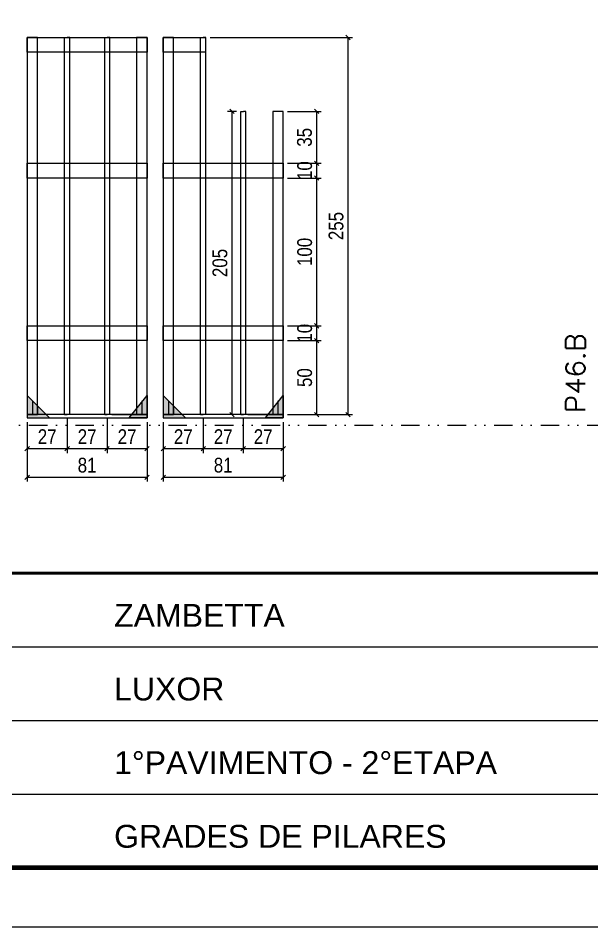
# Model space of a CAD drawing. Extents: x 14400 to 20667, y -21631 to 6985.
# Drawn here: x 15047 to 15435, y 3638 to 4252 of the extents above; entities that cross this region are included whole.
import ezdxf

# ---------------------------------------------------------------- set-up
doc = ezdxf.new("R2010")
doc.units = 0
for name, pattern in [('CONTINUO', [0]), ('DASHED', [0.75, 0.5, -0.25]), ('DIVIDE2', [0.625, 0.25, -0.125, 0, -0.125, 0, -0.125]), ('HIDDEN', [0.375, 0.25, -0.125])]:
    doc.linetypes.add(name, pattern=pattern)
for name, color, linetype in [('COTA', 241, 'Continuous'), ('Nível', 160, 'Continuous'), ('SARR_2.2x10', 60, 'Continuous'), ('SARR_3.5x7', 81, 'Continuous'), ('SARR_7x7', 40, 'Continuous')]:
    doc.layers.add(name, color=color, linetype=linetype)
for name, color, linetype, lineweight in [('Folhas', 255, 'Continuous', 9), ('Madeira', 126, 'Continuous', 18), ('Sarr 2.2x7', 40, 'Continuous', 9), ('SARRAFO DE PRESSAO', 251, 'DASHED', 9), ('Texto Seção', 7, 'Continuous', 15)]:
    doc.layers.add(name, color=color, linetype=linetype, lineweight=lineweight)
doc.styles.add('ARIAL', font='arial.ttf')
doc.styles.add('COTA TECNICA', font='techl___.ttf', dxfattribs={"height": 10})
doc.styles.add('REGUA-120', font='ROMANS.shx', dxfattribs={"height": 15})
doc.dimstyles.new('PAINEL', dxfattribs={"dimtxt": 10, "dimasz": 3, "dimexe": 3, "dimexo": 3, "dimgap": 3, "dimtad": 1, "dimdec": 1, "dimzin": 12, "dimdsep": 46, "dimtxsty": 'COTA TECNICA', "dimblk1": 'OBLIQUE', "dimblk2": 'OBLIQUE', "dimsah": 1, "dimcen": 0.9, "dimclrd": 4, "dimclre": 4, "dimclrt": 240, "dimadec": 1, "dimazin": 3, "dimtfac": 1, "dimtdec": 1, "dimtmove": 0, "dimatfit": 3, "dimfxl": 1, "dimtolj": 1, "dimtzin": 12, "dimarcsym": 0})

# ---------------------------------------------------------------- blocks, each defined once
blk = doc.blocks.new('9999999999')
at = {"color": 30, "linetype": 'CONTINUO'}
for p, q in [((98564.56, 34379.64), (99583.98, 34379.64)), ((98564.56, 34329.83), (99487.98, 34329.83)), ((98564.56, 34280.02), (99487.98, 34280.02))]:
    blk.add_line(p, q, dxfattribs=at)
at = {"color": 30, "linetype": 'CONTINUO', "const_width": 2}
blk.add_lwpolyline([(99583.98, 34230.21), (99583.98, 34414.45, 0.414214), (99568.98, 34429.45), (98228.98, 34429.45, 0.414214), (98213.98, 34414.45), (98213.98, 34245.21, 0.414214), (98228.98, 34230.21), (99583.98, 34230.21)], format="xyb", dxfattribs=at)
at = {"layer": 'Folhas'}
blk.add_lwpolyline([(98138.98, 34190.21), (99623.98, 34190.21), (99623.98, 35240.21), (98138.98, 35240.21)], close=True, dxfattribs=at)
at = {"layer": 'Folhas', "color": 30, "const_width": 3}
blk.add_lwpolyline([(98213.98, 34230.21), (99583.98, 34230.21), (99583.98, 35200.21), (98213.98, 35200.21)], close=True, dxfattribs=at)
at = {"color": 7, "linetype": 'Continuous', "ltscale": 5, "style": 'ARIAL'}
for s, height, p in [('ZAMBETTA', 15.483, (98837.68, 34393.13)), ('LUXOR', 15.483, (98837.68, 34343.32)), ('1°PAVIMENTO - 2°ETAPA', 15.4829, (98837.68, 34293.51)), ('GRADES DE PILARES', 15.4829, (98837.68, 34243.7))]:
    blk.add_text(s, height=height, dxfattribs=at).set_placement(p)
blk = doc.blocks.new('_Oblique')
at = {"color": 0, "linetype": 'ByBlock', "lineweight": -2}
blk.add_line((-0.5, -0.5), (0.5, 0.5), dxfattribs=at)
blk = doc.blocks.new('*D779')
at = {"layer": 'COTA', "color": 4, "lineweight": -2, "transparency": 16777216}
for p, q in [((15145.42, 3978.86), (15145.42, 3958.04)), ((15172.42, 3981.06), (15172.42, 3958.04)), ((15145.42, 3961.04), (15172.42, 3961.04))]:
    blk.add_line(p, q, dxfattribs=at)
at = {"layer": 'Defpoints', "color": 0, "transparency": 16777216}
for p in [(15172.42, 3984.06), (15145.42, 3981.86), (15172.42, 3961.04)]:
    blk.add_point(p, dxfattribs=at)
at = {"layer": 'COTA', "color": 4, "lineweight": -2, "transparency": 16777216, "xscale": 3, "yscale": 3, "zscale": 3, "rotation": 180}
blk.add_blockref('_Oblique', (15145.42, 3961.04), dxfattribs=at)
at = {"layer": 'COTA', "color": 4, "lineweight": -2, "transparency": 16777216, "xscale": 3, "yscale": 3, "zscale": 3}
blk.add_blockref('_Oblique', (15172.42, 3961.04), dxfattribs=at)
at = {"layer": 'COTA', "color": 240, "transparency": 16777216, "insert": (15158.92, 3969.11), "char_height": 10, "attachment_point": 5, "style": 'COTA TECNICA'}
blk.add_mtext('\\A1;27', dxfattribs=at)
blk = doc.blocks.new('*D780')
at = {"layer": 'COTA', "color": 4, "lineweight": -2, "transparency": 16777216}
for p, q in [((15172.42, 3981.06), (15172.42, 3958.04)), ((15199.42, 3981.06), (15199.42, 3958.04)), ((15172.42, 3961.04), (15199.42, 3961.04))]:
    blk.add_line(p, q, dxfattribs=at)
at = {"layer": 'Defpoints', "color": 0, "transparency": 16777216}
for p in [(15172.42, 3984.06), (15199.42, 3984.06), (15199.42, 3961.04)]:
    blk.add_point(p, dxfattribs=at)
at = {"layer": 'COTA', "color": 4, "lineweight": -2, "transparency": 16777216, "xscale": 3, "yscale": 3, "zscale": 3, "rotation": 180}
blk.add_blockref('_Oblique', (15172.42, 3961.04), dxfattribs=at)
at = {"layer": 'COTA', "color": 4, "lineweight": -2, "transparency": 16777216, "xscale": 3, "yscale": 3, "zscale": 3}
blk.add_blockref('_Oblique', (15199.42, 3961.04), dxfattribs=at)
at = {"layer": 'COTA', "color": 240, "transparency": 16777216, "insert": (15185.92, 3969.11), "char_height": 10, "attachment_point": 5, "style": 'COTA TECNICA'}
blk.add_mtext('\\A1;27', dxfattribs=at)
blk = doc.blocks.new('*D781')
at = {"layer": 'COTA', "color": 4, "lineweight": -2, "transparency": 16777216}
for p, q in [((15199.42, 3981.06), (15199.42, 3958.04)), ((15226.42, 3978.86), (15226.42, 3958.04)), ((15199.42, 3961.04), (15226.42, 3961.04))]:
    blk.add_line(p, q, dxfattribs=at)
at = {"layer": 'Defpoints', "color": 0, "transparency": 16777216}
for p in [(15199.42, 3984.06), (15226.42, 3981.86), (15226.42, 3961.04)]:
    blk.add_point(p, dxfattribs=at)
at = {"layer": 'COTA', "color": 4, "lineweight": -2, "transparency": 16777216, "xscale": 3, "yscale": 3, "zscale": 3, "rotation": 180}
blk.add_blockref('_Oblique', (15199.42, 3961.04), dxfattribs=at)
at = {"layer": 'COTA', "color": 4, "lineweight": -2, "transparency": 16777216, "xscale": 3, "yscale": 3, "zscale": 3}
blk.add_blockref('_Oblique', (15226.42, 3961.04), dxfattribs=at)
at = {"layer": 'COTA', "color": 240, "transparency": 16777216, "insert": (15212.92, 3969.11), "char_height": 10, "attachment_point": 5, "style": 'COTA TECNICA'}
blk.add_mtext('\\A1;27', dxfattribs=at)
blk = doc.blocks.new('*D782')
at = {"layer": 'COTA', "color": 4, "lineweight": -2, "transparency": 16777216}
for p, q in [((15145.42, 3978.86), (15145.42, 3938.68)), ((15226.42, 3978.86), (15226.42, 3938.68)), ((15145.42, 3941.68), (15226.42, 3941.68))]:
    blk.add_line(p, q, dxfattribs=at)
at = {"layer": 'Defpoints', "color": 0, "transparency": 16777216}
for p in [(15145.42, 3981.86), (15226.42, 3981.86), (15226.42, 3941.68)]:
    blk.add_point(p, dxfattribs=at)
at = {"layer": 'COTA', "color": 4, "lineweight": -2, "transparency": 16777216, "xscale": 3, "yscale": 3, "zscale": 3, "rotation": 180}
blk.add_blockref('_Oblique', (15145.42, 3941.68), dxfattribs=at)
at = {"layer": 'COTA', "color": 4, "lineweight": -2, "transparency": 16777216, "xscale": 3, "yscale": 3, "zscale": 3}
blk.add_blockref('_Oblique', (15226.42, 3941.68), dxfattribs=at)
at = {"layer": 'COTA', "color": 240, "transparency": 16777216, "insert": (15185.92, 3949.78), "char_height": 10, "attachment_point": 5, "style": 'COTA TECNICA'}
blk.add_mtext('\\A1;81', dxfattribs=at)
blk = doc.blocks.new('*D783')
at = {"layer": 'COTA', "color": 4, "lineweight": -2, "transparency": 16777216}
for p, q in [((15229.42, 4034.06), (15252.12, 4034.06)), ((15249.12, 3984.06), (15249.12, 4034.06)), ((15229.42, 3984.06), (15252.12, 3984.06))]:
    blk.add_line(p, q, dxfattribs=at)
at = {"layer": 'Defpoints', "color": 0, "transparency": 16777216}
for p in [(15226.42, 4034.06), (15249.12, 4034.06), (15226.42, 3984.06)]:
    blk.add_point(p, dxfattribs=at)
at = {"layer": 'COTA', "color": 4, "lineweight": -2, "transparency": 16777216, "xscale": 3, "yscale": 3, "zscale": 3}
for p, rotation in [((15249.12, 4034.06), 90), ((15249.12, 3984.06), 270)]:
    blk.add_blockref('_Oblique', p, dxfattribs=dict(at, rotation=rotation))
at = {"layer": 'COTA', "color": 240, "transparency": 16777216, "insert": (15241.01, 4009.06), "char_height": 10, "attachment_point": 5, "rotation": 90, "style": 'COTA TECNICA'}
blk.add_mtext('\\A1;50', dxfattribs=at)
blk = doc.blocks.new('*D784')
at = {"layer": 'COTA', "color": 4, "lineweight": -2, "transparency": 16777216}
for p, q in [((15229.42, 4044.06), (15252.12, 4044.06)), ((15249.12, 4034.06), (15249.12, 4044.06)), ((15229.42, 4034.06), (15252.12, 4034.06))]:
    blk.add_line(p, q, dxfattribs=at)
at = {"layer": 'Defpoints', "color": 0, "transparency": 16777216}
for p in [(15226.42, 4044.06), (15249.12, 4044.06), (15226.42, 4034.06)]:
    blk.add_point(p, dxfattribs=at)
at = {"layer": 'COTA', "color": 4, "lineweight": -2, "transparency": 16777216, "xscale": 3, "yscale": 3, "zscale": 3}
for p, rotation in [((15249.12, 4044.06), 90), ((15249.12, 4034.06), 270)]:
    blk.add_blockref('_Oblique', p, dxfattribs=dict(at, rotation=rotation))
at = {"layer": 'COTA', "color": 240, "transparency": 16777216, "insert": (15241.02, 4039.06), "char_height": 10, "attachment_point": 5, "rotation": 90, "style": 'COTA TECNICA'}
blk.add_mtext('\\A1;10', dxfattribs=at)
blk = doc.blocks.new('*D785')
at = {"layer": 'COTA', "color": 4, "lineweight": -2, "transparency": 16777216}
for p, q in [((15229.42, 4144.06), (15252.12, 4144.06)), ((15249.12, 4044.06), (15249.12, 4144.06)), ((15229.42, 4044.06), (15252.12, 4044.06))]:
    blk.add_line(p, q, dxfattribs=at)
at = {"layer": 'Defpoints', "color": 0, "transparency": 16777216}
for p in [(15226.42, 4144.06), (15249.12, 4144.06), (15226.42, 4044.06)]:
    blk.add_point(p, dxfattribs=at)
at = {"layer": 'COTA', "color": 4, "lineweight": -2, "transparency": 16777216, "xscale": 3, "yscale": 3, "zscale": 3}
for p, rotation in [((15249.12, 4144.06), 90), ((15249.12, 4044.06), 270)]:
    blk.add_blockref('_Oblique', p, dxfattribs=dict(at, rotation=rotation))
at = {"layer": 'COTA', "color": 240, "transparency": 16777216, "insert": (15241.02, 4094.06), "char_height": 10, "attachment_point": 5, "rotation": 90, "style": 'COTA TECNICA'}
blk.add_mtext('\\A1;100', dxfattribs=at)
blk = doc.blocks.new('*D786')
at = {"layer": 'COTA', "color": 4, "lineweight": -2, "transparency": 16777216}
for p, q in [((15229.42, 4154.06), (15252.12, 4154.06)), ((15249.12, 4144.06), (15249.12, 4154.06)), ((15229.42, 4144.06), (15252.12, 4144.06))]:
    blk.add_line(p, q, dxfattribs=at)
at = {"layer": 'Defpoints', "color": 0, "transparency": 16777216}
for p in [(15226.42, 4154.06), (15249.12, 4154.06), (15226.42, 4144.06)]:
    blk.add_point(p, dxfattribs=at)
at = {"layer": 'COTA', "color": 4, "lineweight": -2, "transparency": 16777216, "xscale": 3, "yscale": 3, "zscale": 3}
for p, rotation in [((15249.12, 4154.06), 90), ((15249.12, 4144.06), 270)]:
    blk.add_blockref('_Oblique', p, dxfattribs=dict(at, rotation=rotation))
at = {"layer": 'COTA', "color": 240, "transparency": 16777216, "insert": (15241.02, 4149.06), "char_height": 10, "attachment_point": 5, "rotation": 90, "style": 'COTA TECNICA'}
blk.add_mtext('\\A1;10', dxfattribs=at)
blk = doc.blocks.new('*D787')
at = {"layer": 'COTA', "color": 4, "lineweight": -2, "transparency": 16777216}
for p, q in [((15053.42, 3978.86), (15053.42, 3958.04)), ((15080.42, 3981.06), (15080.42, 3958.04)), ((15053.42, 3961.04), (15080.42, 3961.04))]:
    blk.add_line(p, q, dxfattribs=at)
at = {"layer": 'Defpoints', "color": 0, "transparency": 16777216}
for p in [(15080.42, 3984.06), (15053.42, 3981.86), (15080.42, 3961.04)]:
    blk.add_point(p, dxfattribs=at)
at = {"layer": 'COTA', "color": 4, "lineweight": -2, "transparency": 16777216, "xscale": 3, "yscale": 3, "zscale": 3, "rotation": 180}
blk.add_blockref('_Oblique', (15053.42, 3961.04), dxfattribs=at)
at = {"layer": 'COTA', "color": 4, "lineweight": -2, "transparency": 16777216, "xscale": 3, "yscale": 3, "zscale": 3}
blk.add_blockref('_Oblique', (15080.42, 3961.04), dxfattribs=at)
at = {"layer": 'COTA', "color": 240, "transparency": 16777216, "insert": (15066.92, 3969.11), "char_height": 10, "attachment_point": 5, "style": 'COTA TECNICA'}
blk.add_mtext('\\A1;27', dxfattribs=at)
blk = doc.blocks.new('*D788')
at = {"layer": 'COTA', "color": 4, "lineweight": -2, "transparency": 16777216}
for p, q in [((15080.42, 3981.06), (15080.42, 3958.04)), ((15107.42, 3981.06), (15107.42, 3958.04)), ((15080.42, 3961.04), (15107.42, 3961.04))]:
    blk.add_line(p, q, dxfattribs=at)
at = {"layer": 'Defpoints', "color": 0, "transparency": 16777216}
for p in [(15080.42, 3984.06), (15107.42, 3984.06), (15107.42, 3961.04)]:
    blk.add_point(p, dxfattribs=at)
at = {"layer": 'COTA', "color": 4, "lineweight": -2, "transparency": 16777216, "xscale": 3, "yscale": 3, "zscale": 3, "rotation": 180}
blk.add_blockref('_Oblique', (15080.42, 3961.04), dxfattribs=at)
at = {"layer": 'COTA', "color": 4, "lineweight": -2, "transparency": 16777216, "xscale": 3, "yscale": 3, "zscale": 3}
blk.add_blockref('_Oblique', (15107.42, 3961.04), dxfattribs=at)
at = {"layer": 'COTA', "color": 240, "transparency": 16777216, "insert": (15093.92, 3969.11), "char_height": 10, "attachment_point": 5, "style": 'COTA TECNICA'}
blk.add_mtext('\\A1;27', dxfattribs=at)
blk = doc.blocks.new('*D789')
at = {"layer": 'COTA', "color": 4, "lineweight": -2, "transparency": 16777216}
for p, q in [((15107.42, 3981.06), (15107.42, 3958.04)), ((15134.42, 3978.86), (15134.42, 3958.04)), ((15107.42, 3961.04), (15134.42, 3961.04))]:
    blk.add_line(p, q, dxfattribs=at)
at = {"layer": 'Defpoints', "color": 0, "transparency": 16777216}
for p in [(15107.42, 3984.06), (15134.42, 3981.86), (15134.42, 3961.04)]:
    blk.add_point(p, dxfattribs=at)
at = {"layer": 'COTA', "color": 4, "lineweight": -2, "transparency": 16777216, "xscale": 3, "yscale": 3, "zscale": 3, "rotation": 180}
blk.add_blockref('_Oblique', (15107.42, 3961.04), dxfattribs=at)
at = {"layer": 'COTA', "color": 4, "lineweight": -2, "transparency": 16777216, "xscale": 3, "yscale": 3, "zscale": 3}
blk.add_blockref('_Oblique', (15134.42, 3961.04), dxfattribs=at)
at = {"layer": 'COTA', "color": 240, "transparency": 16777216, "insert": (15120.92, 3969.11), "char_height": 10, "attachment_point": 5, "style": 'COTA TECNICA'}
blk.add_mtext('\\A1;27', dxfattribs=at)
blk = doc.blocks.new('*D790')
at = {"layer": 'COTA', "color": 4, "lineweight": -2, "transparency": 16777216}
for p, q in [((15053.42, 3978.86), (15053.42, 3938.68)), ((15134.42, 3978.86), (15134.42, 3938.68)), ((15053.42, 3941.68), (15134.42, 3941.68))]:
    blk.add_line(p, q, dxfattribs=at)
at = {"layer": 'Defpoints', "color": 0, "transparency": 16777216}
for p in [(15053.42, 3981.86), (15134.42, 3981.86), (15134.42, 3941.68)]:
    blk.add_point(p, dxfattribs=at)
at = {"layer": 'COTA', "color": 4, "lineweight": -2, "transparency": 16777216, "xscale": 3, "yscale": 3, "zscale": 3, "rotation": 180}
blk.add_blockref('_Oblique', (15053.42, 3941.68), dxfattribs=at)
at = {"layer": 'COTA', "color": 4, "lineweight": -2, "transparency": 16777216, "xscale": 3, "yscale": 3, "zscale": 3}
blk.add_blockref('_Oblique', (15134.42, 3941.68), dxfattribs=at)
at = {"layer": 'COTA', "color": 240, "transparency": 16777216, "insert": (15093.92, 3949.78), "char_height": 10, "attachment_point": 5, "style": 'COTA TECNICA'}
blk.add_mtext('\\A1;81', dxfattribs=at)
blk = doc.blocks.new('*D791')
at = {"layer": 'COTA', "color": 4, "lineweight": -2, "transparency": 16777216}
for p, q in [((15177.17, 4239.1), (15273.34, 4239.1)), ((15270.34, 3984.06), (15270.34, 4239.1)), ((15229.42, 3984.06), (15273.34, 3984.06))]:
    blk.add_line(p, q, dxfattribs=at)
at = {"layer": 'Defpoints', "color": 0, "transparency": 16777216}
for p in [(15174.17, 4239.1), (15270.34, 4239.1), (15226.42, 3984.06)]:
    blk.add_point(p, dxfattribs=at)
at = {"layer": 'COTA', "color": 4, "lineweight": -2, "transparency": 16777216, "xscale": 3, "yscale": 3, "zscale": 3}
for p, rotation in [((15270.34, 4239.1), 90), ((15270.34, 3984.06), 270)]:
    blk.add_blockref('_Oblique', p, dxfattribs=dict(at, rotation=rotation))
at = {"layer": 'COTA', "color": 240, "transparency": 16777216, "insert": (15262.23, 4111.58), "char_height": 10, "attachment_point": 5, "rotation": 90, "style": 'COTA TECNICA'}
blk.add_mtext('\\A1;255', dxfattribs=at)
blk = doc.blocks.new('*D792')
at = {"layer": 'COTA', "color": 4, "lineweight": -2, "transparency": 16777216}
for p, q in [((15229.42, 4189.09), (15252.12, 4189.09)), ((15249.12, 4154.06), (15249.12, 4189.09)), ((15229.42, 4154.06), (15252.12, 4154.06))]:
    blk.add_line(p, q, dxfattribs=at)
at = {"layer": 'Defpoints', "color": 0, "transparency": 16777216}
for p in [(15226.42, 4189.09), (15249.12, 4189.09), (15226.42, 4154.06)]:
    blk.add_point(p, dxfattribs=at)
at = {"layer": 'COTA', "color": 4, "lineweight": -2, "transparency": 16777216, "xscale": 3, "yscale": 3, "zscale": 3}
for p, rotation in [((15249.12, 4189.09), 90), ((15249.12, 4154.06), 270)]:
    blk.add_blockref('_Oblique', p, dxfattribs=dict(at, rotation=rotation))
at = {"layer": 'COTA', "color": 240, "transparency": 16777216, "insert": (15240.9, 4171.58), "char_height": 10, "attachment_point": 5, "rotation": 90, "style": 'COTA TECNICA'}
blk.add_mtext('\\A1;35', dxfattribs=at)
blk = doc.blocks.new('*D793')
at = {"layer": 'COTA', "color": 4, "lineweight": -2, "transparency": 16777216}
for p, q in [((15194.8, 4189.09), (15188.84, 4189.09)), ((15191.84, 4189.09), (15191.84, 3984.06)), ((15194.8, 3984.06), (15188.84, 3984.06))]:
    blk.add_line(p, q, dxfattribs=at)
at = {"layer": 'Defpoints', "color": 0, "transparency": 16777216}
for p in [(15197.8, 4189.09), (15191.84, 3984.06), (15197.8, 3984.06)]:
    blk.add_point(p, dxfattribs=at)
at = {"layer": 'COTA', "color": 4, "lineweight": -2, "transparency": 16777216, "xscale": 3, "yscale": 3, "zscale": 3}
for p, rotation in [((15191.84, 4189.09), 90), ((15191.84, 3984.06), 270)]:
    blk.add_blockref('_Oblique', p, dxfattribs=dict(at, rotation=rotation))
at = {"layer": 'COTA', "color": 240, "transparency": 16777216, "insert": (15183.73, 4086.58), "char_height": 10, "attachment_point": 5, "rotation": 90, "style": 'COTA TECNICA'}
blk.add_mtext('\\A1;205', dxfattribs=at)

msp = doc.modelspace()

# ---------------------------------------------------------------- hatches: boundary and pattern name
at = {"layer": 'Madeira'}
h = msp.add_hatch(color=252, dxfattribs=at)
h.dxf.hatch_style = 2
h.paths.add_polyline_path([(15053.42, 3996.86), (15053.42, 3981.86), (15068.42, 3981.86)])
h = msp.add_hatch(color=252, dxfattribs=at)
h.dxf.hatch_style = 2
h.paths.add_polyline_path([(15134.42, 3996.86), (15134.42, 3981.86), (15122.42, 3981.86)])
h = msp.add_hatch(color=252, dxfattribs=at)
h.dxf.hatch_style = 2
h.paths.add_polyline_path([(15145.42, 3996.86), (15145.42, 3981.86), (15160.42, 3981.86)])
h = msp.add_hatch(color=252, dxfattribs=at)
h.dxf.hatch_style = 2
h.paths.add_polyline_path([(15226.42, 3996.86), (15226.42, 3981.86), (15214.42, 3981.86)])

# ---------------------------------------------------------------- linework, layer by layer
at = {"layer": 'Madeira', "color": 250, "linetype": 'HIDDEN'}
for p, q in [((15056.92, 3993.36), (15056.92, 3984.06)), ((15130.92, 3993.36), (15130.92, 3984.06)), ((15148.92, 3993.36), (15148.92, 3984.06)), ((15222.92, 3993.36), (15222.92, 3984.06)), ((15063.26, 3984.06), (15053.42, 3984.06)), ((15063.26, 3984.06), (15053.42, 3984.06)), ((15124.59, 3984.06), (15134.42, 3984.06)), ((15124.59, 3984.06), (15134.42, 3984.06)), ((15155.26, 3984.06), (15145.42, 3984.06)), ((15155.26, 3984.06), (15145.42, 3984.06)), ((15216.59, 3984.06), (15226.42, 3984.06)), ((15216.59, 3984.06), (15226.42, 3984.06))]:
    msp.add_line(p, q, dxfattribs=at)
at = {"layer": 'Madeira', "color": 1, "linetype": 'HIDDEN'}
for p, q in [((15056.92, 3993.36), (15056.92, 3984.06)), ((15060.42, 3989.86), (15060.42, 3984.06)), ((15130.92, 3993.36), (15130.92, 3984.06)), ((15148.92, 3993.36), (15148.92, 3984.06)), ((15152.42, 3989.86), (15152.42, 3984.06)), ((15222.92, 3993.36), (15222.92, 3984.06)), ((15069.22, 3984.06), (15053.42, 3984.06)), ((15110.62, 3984.06), (15134.42, 3984.06)), ((15161.22, 3984.06), (15145.42, 3984.06)), ((15202.62, 3984.06), (15226.42, 3984.06))]:
    msp.add_line(p, q, dxfattribs=at)
at = {"layer": 'Madeira', "color": 250}
for p, q in [((15053.42, 3984.06), (15053.42, 3981.86)), ((15053.42, 3984.06), (15053.42, 3981.86)), ((15053.42, 3984.06), (15053.42, 3981.86)), ((15145.42, 3984.06), (15145.42, 3981.86)), ((15145.42, 3984.06), (15145.42, 3981.86)), ((15145.42, 3984.06), (15145.42, 3981.86))]:
    msp.add_line(p, q, dxfattribs=at)
at = {"layer": 'Madeira', "color": 0}
for points in [[(15053.42, 3996.86), (15053.42, 3981.86), (15068.42, 3981.86), (15053.42, 3996.86)], [(15134.42, 3996.86), (15134.42, 3981.86), (15122.42, 3981.86), (15134.42, 3996.86)], [(15145.42, 3996.86), (15145.42, 3981.86), (15160.42, 3981.86), (15145.42, 3996.86)], [(15226.42, 3996.86), (15226.42, 3981.86), (15214.42, 3981.86), (15226.42, 3996.86)]]:
    msp.add_lwpolyline(points, dxfattribs=at)
at = {"layer": 'Nível', "color": 4, "linetype": 'DIVIDE2', "ltscale": 50}
msp.add_line((14488.47, 3976.86), (15858.47, 3976.86), dxfattribs=at)
at = {"layer": 'Sarr 2.2x7'}
for p, q in [((15053.42, 3984.06), (15053.42, 3981.86)), ((15134.42, 3981.86), (15134.42, 3984.06)), ((15145.42, 3984.06), (15145.42, 3981.86)), ((15226.42, 3981.86), (15226.42, 3984.06))]:
    msp.add_line(p, q, dxfattribs=at)
for points in [[(15134.42, 3984.06), (15053.42, 3984.06), (15053.42, 3981.86), (15134.42, 3981.86)], [(15226.42, 3984.06), (15145.42, 3984.06), (15145.42, 3981.86), (15226.42, 3981.86)]]:
    msp.add_lwpolyline(points, close=True, dxfattribs=at)
at = {"layer": 'SARR_2.2x10'}
for points in [[(15053.42, 4239.1), (15134.42, 4239.09), (15134.42, 4229.09), (15053.42, 4229.1)], [(15145.42, 4239.09), (15174.05, 4239.09), (15174.05, 4229.09), (15145.42, 4229.09)], [(15053.42, 4154.06), (15134.42, 4154.06), (15134.42, 4144.06), (15053.42, 4144.06)], [(15145.42, 4154.06), (15226.42, 4154.06), (15226.42, 4144.06), (15145.42, 4144.06)], [(15053.42, 4044.06), (15134.42, 4044.06), (15134.42, 4034.06), (15053.42, 4034.06)], [(15145.42, 4044.06), (15226.42, 4044.06), (15226.42, 4034.06), (15145.42, 4034.06)]]:
    msp.add_lwpolyline(points, close=True, dxfattribs=at)
at = {"layer": 'SARR_3.5x7'}
for p, q in [((15078.67, 3984.06), (15078.67, 4239.1)), ((15078.67, 4239.1), (15080.42, 4239.1)), ((15082.17, 4239.1), (15080.42, 4239.1)), ((15082.17, 3984.06), (15082.17, 4239.1)), ((15105.8, 3984.06), (15105.8, 4239.1)), ((15105.8, 4239.1), (15107.55, 4239.1)), ((15109.3, 4239.1), (15107.55, 4239.1)), ((15109.3, 3984.06), (15109.3, 4239.1)), ((15170.67, 3984.06), (15170.67, 4239.09)), ((15170.67, 4239.09), (15172.42, 4239.09)), ((15174.17, 4239.09), (15172.42, 4239.09)), ((15174.17, 3984.06), (15174.17, 4239.09)), ((15197.8, 3984.06), (15197.8, 4189.09)), ((15197.8, 4189.09), (15199.55, 4189.09)), ((15201.3, 4189.09), (15199.55, 4189.09)), ((15201.3, 3984.06), (15201.3, 4189.09)), ((15078.67, 3984.06), (15080.42, 3984.06)), ((15082.17, 3984.06), (15080.42, 3984.06)), ((15105.8, 3984.06), (15107.55, 3984.06)), ((15109.3, 3984.06), (15107.55, 3984.06)), ((15170.67, 3984.06), (15172.42, 3984.06)), ((15174.17, 3984.06), (15172.42, 3984.06)), ((15197.8, 3984.06), (15199.55, 3984.06)), ((15201.3, 3984.06), (15199.55, 3984.06))]:
    msp.add_line(p, q, dxfattribs=at)
at = {"layer": 'SARR_7x7'}
for points in [[(15053.42, 3984.06), (15060.42, 3984.06), (15060.42, 4239.1), (15053.42, 4239.1)], [(15127.42, 3984.06), (15134.42, 3984.06), (15134.42, 4239.1), (15127.42, 4239.1)], [(15145.42, 3984.06), (15152.42, 3984.06), (15152.42, 4239.09), (15145.42, 4239.09)], [(15219.42, 3984.06), (15226.42, 3984.06), (15226.42, 4189.09), (15219.42, 4189.09)]]:
    msp.add_lwpolyline(points, close=True, dxfattribs=at)

# ---------------------------------------------------------------- block references
at = {"layer": 'SARRAFO DE PRESSAO', "color": 6, "linetype": 'ByBlock'}
msp.add_blockref('9999999999', (-83725.51, -30552.63), dxfattribs=at)

# ---------------------------------------------------------------- texts
at = {"layer": 'Texto Seção', "style": 'REGUA-120', "width": 1.05}
msp.add_text('P46.B', height=13, rotation=90, dxfattribs=at).set_placement((15430.51, 3985.16))

# ---------------------------------------------------------------- dimensions: what is measured, and where the dimension line sits
at = {"layer": 'COTA'}
for base, p1, p2, picture, middle in [((15270.34, 4239.09), (15226.42, 3984.06), (15174.17, 4239.09), '*D791', (15262.23, 4111.58)), ((15249.12, 4144.06), (15226.42, 4044.06), (15226.42, 4144.06), '*D785', (15241.02, 4094.06)), ((15249.12, 4034.06), (15226.42, 3984.06), (15226.42, 4034.06), '*D783', (15241.01, 4009.06))]:
    dim = msp.add_linear_dim(base=base, p1=p1, p2=p2, angle=90, dimstyle='PAINEL', override={"dimtmove": 1}, dxfattribs=at)
    dim.commit()
    dim.dimension.update_dxf_attribs({"geometry": picture, "text_midpoint": middle})
for base, p1, p2, picture, middle in [((15191.84, 3984.06), (15197.8, 4189.09), (15197.8, 3984.06), '*D793', (15183.73, 4086.58)), ((15249.12, 4189.09), (15226.42, 4154.06), (15226.42, 4189.09), '*D792', (15240.9, 4171.58))]:
    dim = msp.add_linear_dim(base=base, p1=p1, p2=p2, angle=90, dimstyle='PAINEL', dxfattribs=at)
    dim.commit()
    dim.dimension.update_dxf_attribs({"geometry": picture, "text_midpoint": middle})
for base, p1, p2, picture, middle in [((15249.12, 4154.06), (15226.42, 4144.06), (15226.42, 4154.06), '*D786', (15249.12, 4149.06)), ((15249.12, 4044.06), (15226.42, 4034.06), (15226.42, 4044.06), '*D784', (15249.12, 4039.06))]:
    dim = msp.add_linear_dim(base=base, p1=p1, p2=p2, angle=90, dimstyle='PAINEL', override={"dimtmove": 1}, dxfattribs=at)
    dim.commit()
    dim.dimension.update_dxf_attribs({"geometry": picture, "text_midpoint": middle, "dimtype": 160})
for base, p1, p2, picture, middle in [((15080.42, 3961.04), (15053.42, 3981.86), (15080.42, 3984.06), '*D787', (15066.92, 3969.11)), ((15107.42, 3961.04), (15080.42, 3984.06), (15107.42, 3984.06), '*D788', (15093.92, 3969.11)), ((15134.42, 3961.04), (15107.42, 3984.06), (15134.42, 3981.86), '*D789', (15120.92, 3969.11)), ((15172.42, 3961.04), (15145.42, 3981.86), (15172.42, 3984.06), '*D779', (15158.92, 3969.11)), ((15199.42, 3961.04), (15172.42, 3984.06), (15199.42, 3984.06), '*D780', (15185.92, 3969.11)), ((15226.42, 3961.04), (15199.42, 3984.06), (15226.42, 3981.86), '*D781', (15212.92, 3969.11)), ((15134.42, 3941.68), (15053.42, 3981.86), (15134.42, 3981.86), '*D790', (15093.92, 3949.78)), ((15226.42, 3941.68), (15145.42, 3981.86), (15226.42, 3981.86), '*D782', (15185.92, 3949.78))]:
    dim = msp.add_linear_dim(base=base, p1=p1, p2=p2, dimstyle='PAINEL', override={"dimtmove": 1}, dxfattribs=at)
    dim.commit()
    dim.dimension.update_dxf_attribs({"geometry": picture, "text_midpoint": middle})

doc.saveas('drawing.dxf')
